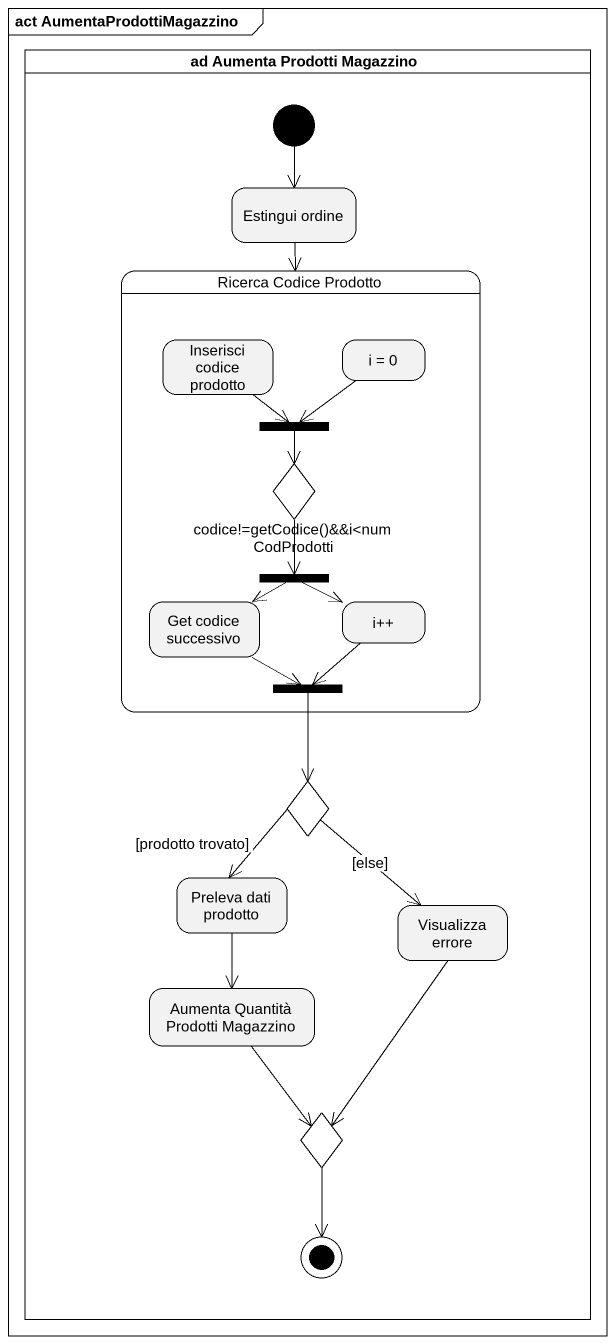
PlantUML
@startuml
mainframe act AumentaProdottiMagazzino
hide empty description
state "ad Aumenta Prodotti Magazzino" as ad_Aumenta_Prodotti <<partition>> {
  state "Estingui ordine" as Estingui_ordine
  state "Ricerca Codice Prodotto" as Ricerca_Codice_Prodotto {
    state "Inserisci codice prodotto" as Inserisci_codice_prodotto
    state "i = 0" as i_0
    state fork1 <<join>>
    state "codice!=getCodice()&&i<numCodProdotti" as codice_getCodice_i <<choice>>
    state fork2 <<fork>>
    state "Get codice successivo" as Get_codice_successivo
    state "i++" as i
    state fork3 <<join>>
  }
  state choice1 <<choice>>
  state "Preleva dati prodotto" as Preleva_dati_prodotto
  state "Visualizza errore" as Visualizza_errore
  state "Aumenta Quantità Prodotti Magazzino" as Aumenta_Quantità_Prodotti
  state choice2 <<choice>>
  [*] --> Estingui_ordine
  choice2 --> [*]
}
Estingui_ordine --> Ricerca_Codice_Prodotto
Inserisci_codice_prodotto --> fork1
i_0 --> fork1
fork1 --> codice_getCodice_i
codice_getCodice_i --> fork2
fork2 -left-> Get_codice_successivo
fork2 -right-> i
Get_codice_successivo -right-> fork3
i --> fork3
fork3 --> choice1
choice1 --> Preleva_dati_prodotto : [prodotto trovato]
choice1 --> Visualizza_errore : [else]
Preleva_dati_prodotto --> Aumenta_Quantità_Prodotti
Visualizza_errore --> choice2
Aumenta_Quantità_Prodotti --> choice2
@enduml
